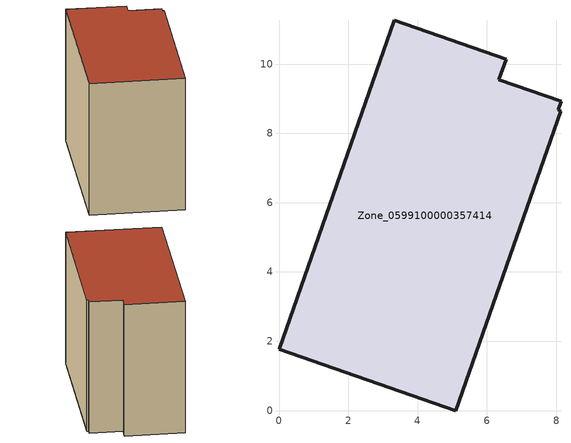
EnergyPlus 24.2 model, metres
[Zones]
Zone_0599100000357414
 floor ground (C_G): 0,1.78 3.33,11.26 6.55,10.14 6.34,9.54 8.14,8.92 8.05,8.68 8.13,8.63 5.1,0 z0
 wall outside (C_F): 3.33,11.26 0,1.78 5.1,0 8.13,8.63 8.05,8.68 8.14,8.92 6.34,9.54 6.55,10.14 3.33,11.26 z0:8.02
 roof outside (C_R): 5.1,0 8.13,8.63 8.05,8.68 8.14,8.92 6.34,9.54 6.55,10.14 3.33,11.26 0,1.78 z8.02
[BUILDING]
Pand.0599100000357414: North Axis=0; Terrain=City; Loads Convergence Tolerance Value=0.04; Temperature Convergence Tolerance Value=0.4; Solar Distribution=FullExterior; Maximum Number of Warmup Days=25; Minimum Number of Warmup Days=1
[Site:Location]
Rotterdam.The.Hague.AP_ZH_NLD Design_Conditions: Latitude=51.96; Longitude=4.45; Time Zone=1; Elevation=-4.5
[SITE:GROUNDTEMPERATURE:BUILDINGSURFACE]
18, 18, 18, 18, 18, 18, 18, 18, 18, 18, 18, 18
[MATERIAL] Thermal Absorptance=0.9; Solar Absorptance=0.7; Visible Absorptance=0.7
Name | Roughness | Thickness | Conductivity | Density | Specific Heat
G.TI.1992-2005 | MediumSmooth | 0.15 | 0.06 | 540 | 1210
F.TI.1992-2005 | Rough | 0.3 | 0.12 | 1920 | 840
R.TI.1992-2005 | MediumRough | 0.2 | 0.08 | 1500 | 1000
[CONSTRUCTION]
C_G: G.TI.1992-2005
C_F: F.TI.1992-2005
C_R: R.TI.1992-2005
[ZONE]
Zone_0599100000357414: Type=1; Multiplier=1; Ceiling Height=Autocalculate; Volume=Autocalculate; Floor Area=autocalculate; Part of Total Floor Area=Yes
[ZONEINFILTRATION:DESIGNFLOWRATE]
Infil_Zone_0599100000357414: Zone or ZoneList or Space or SpaceList=Zone_0599100000357414; Schedule=AlwaysOn; Design Flow Rate Calculation Method=Flow/Area; Flow Rate per Floor Area=0.0015; Constant Term Coefficient=1; Temperature Term Coefficient=0; Velocity Term Coefficient=0; Velocity Squared Term Coefficient=0
[HVACTEMPLATE:ZONE:IDEALLOADSAIRSYSTEM]
Zone_0599100000357414: Maximum Heating Supply Air Temperature=50; Minimum Cooling Supply Air Temperature=13; Maximum Heating Supply Air Humidity Ratio=0.0156; Minimum Cooling Supply Air Humidity Ratio=0.0077; Heating Limit=NoLimit; Cooling Limit=NoLimit; Dehumidification Control Type=ConstantSensibleHeatRatio; Cooling Sensible Heat Ratio=0.7; Dehumidification Setpoint=60; Humidification Control Type=None; Humidification Setpoint=30; Outdoor Air Method=None; Outdoor Air Flow Rate per Person=0.00944; Outdoor Air Flow Rate per Zone Floor Area=0; Outdoor Air Flow Rate per Zone=0; Demand Controlled Ventilation Type=None; Outdoor Air Economizer Type=NoEconomizer; Heat Recovery Type=None; Sensible Heat Recovery Effectiveness=0.7; Latent Heat Recovery Effectiveness=0.65
[ZONECONTROL:THERMOSTAT]
ThermostatControl_Zone_0599100000357414: Zone or ZoneList=Zone_0599100000357414; Control Type Schedule=DualSetpointControlType; Control 1=Thermostat_Zone_0599100000357414; Temperature Difference Between Cutout And Setpoint=0
[THERMOSTATSETPOINT:DUALSETPOINT]
Thermostat_Zone_0599100000357414: Heating Setpoint Temperature Schedule=HeatingSetpoint_Zone_0599100000357414; Cooling Setpoint Temperature Schedule=CoolingSetpoint_Zone_0599100000357414
[SCHEDULE:COMPACT]
HeatingSetpoint_Zone_0599100000357414: Through: 12/31, For: AllDays, Until: 24:00, 21
CoolingSetpoint_Zone_0599100000357414: Through: 12/31, For: AllDays, Until: 24:00, 24
DualSetpointControlType: Through: 12/31, For: AllDays, Until: 24:00, 4
AlwaysOn: Through: 12/31, For: AllDays, Until: 24:00, 1
